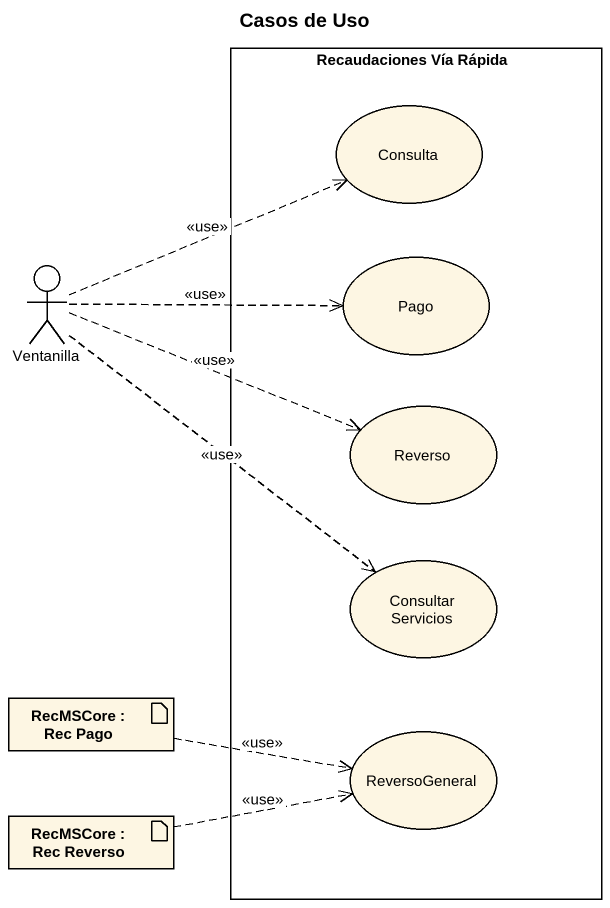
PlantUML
@startuml
title Casos de Uso
rectangle "Recaudaciones Vía Rápida" as Recaudaciones_Vía_Rápida {
  usecase Consulta
  usecase Pago
  usecase Reverso
  usecase "Consultar Servicios" as Consultar_Servicios
  usecase ReversoGeneral
}
actor Ventanilla
artifact "RecMSCore : Rec Pago" as RecMSCore
artifact "RecMSCore : Rec Reverso" as RecMSCore_2
Ventanilla .right.> Consulta : <<use>>
Ventanilla .right.> Pago : <<use>>
Ventanilla .right.> Reverso : <<use>>
Ventanilla ..> Consultar_Servicios : <<use>>
RecMSCore .right.> ReversoGeneral : <<use>>
RecMSCore_2 .right.> ReversoGeneral : <<use>>
@enduml
